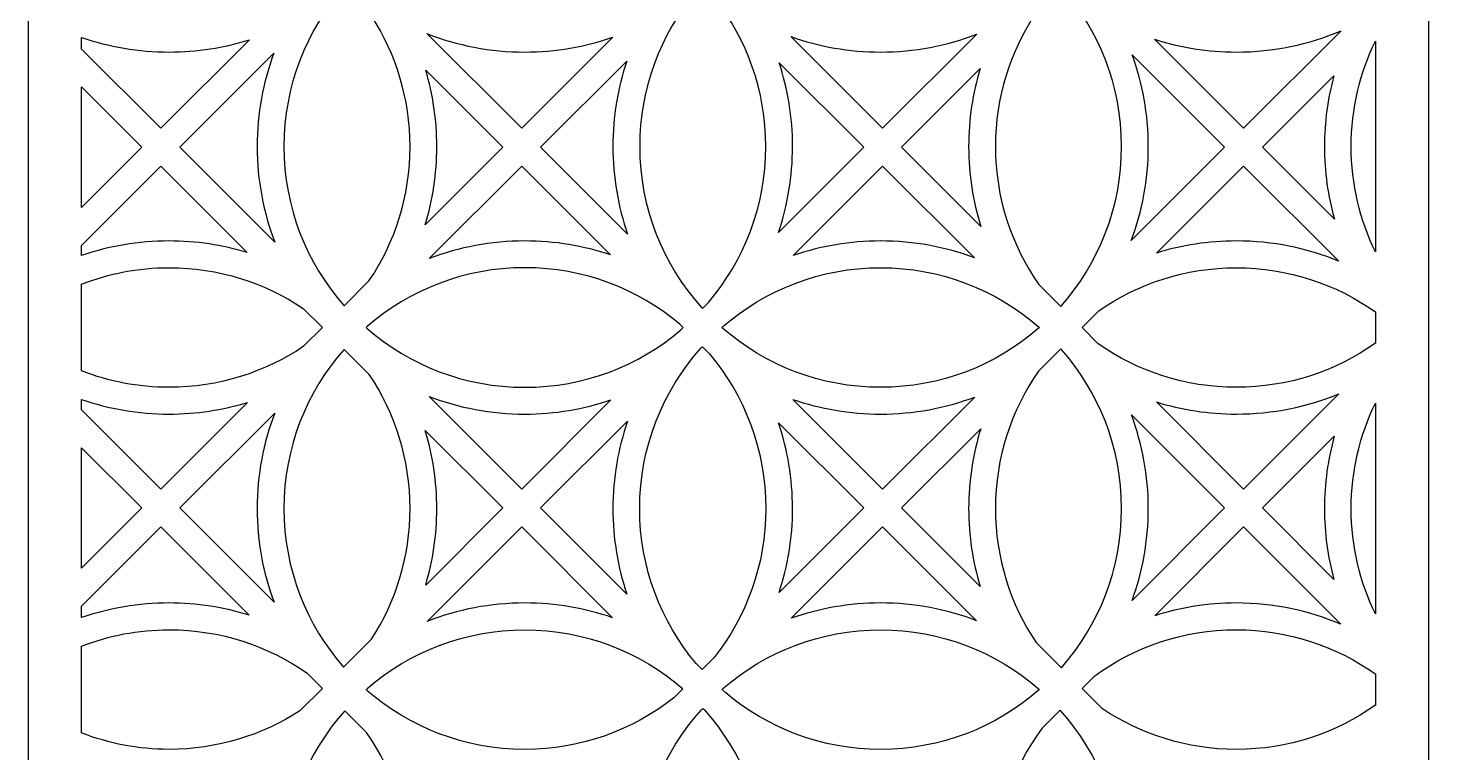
# Model space of a CAD drawing. Header units: centimetres. Extents: x -21.5 to -16.8, y -9 to 9.
# Drawn here: x -21.462 to -16.798, y -4.51 to -2.096 of the extents above; entities that cross this region are included whole.
import ezdxf

# ---------------------------------------------------------------- set-up
doc = ezdxf.new("R2010")
doc.units = ezdxf.units.CM
doc.header["$MEASUREMENT"] = 0
doc.layers.add('layer 1', color=7, linetype='Continuous')

msp = doc.modelspace()

# ---------------------------------------------------------------- linework, layer by layer
at = {"layer": 'layer 1', "color": 250}
for points, knots in [([(-21.46152, -9.00021), (-21.46152, -9.00021), (-21.46152, -8.8791), (-21.46152, -8.8791), (-21.46152, -8.8791), (-21.46152, -8.8791), (-21.46152, -8.15456), (-21.46152, -8.15456), (-21.46152, -8.15456), (-21.46152, -8.15456), (-21.46152, -7.9634), (-21.46152, -7.9634), (-21.46152, -7.9634), (-21.46152, -7.9634), (-21.46152, -7.86883), (-21.46152, -7.86883), (-21.46152, -7.86883), (-21.46152, -7.86883), (-21.46152, -7.67766), (-21.46152, -7.67766), (-21.46152, -7.67766), (-21.46152, -7.67766), (-21.46152, -6.94883), (-21.46152, -6.94883), (-21.46152, -6.94883), (-21.46152, -6.94883), (-21.46152, -6.7577), (-21.46152, -6.7577), (-21.46152, -6.7577), (-21.46152, -6.7577), (-21.46152, -6.66312), (-21.46152, -6.66312), (-21.46152, -6.66312), (-21.46152, -6.66312), (-21.46152, -6.47189), (-21.46152, -6.47189), (-21.46152, -6.47189), (-21.46152, -6.47189), (-21.46152, -5.7432), (-21.46152, -5.7432), (-21.46152, -5.7432), (-21.46152, -5.7432), (-21.46152, -5.55199), (-21.46152, -5.55199), (-21.46152, -5.55199), (-21.46152, -5.55199), (-21.46152, -5.45741), (-21.46152, -5.45741), (-21.46152, -5.45741), (-21.46152, -5.45741), (-21.46152, -5.26631), (-21.46152, -5.26631), (-21.46152, -5.26631), (-21.46152, -5.26631), (-21.46152, -4.53748), (-21.46152, -4.53748), (-21.46152, -4.53748), (-21.46152, -4.53748), (-21.46152, -4.34628), (-21.46152, -4.34628), (-21.46152, -4.34628), (-21.46152, -4.34628), (-21.46152, -4.2517), (-21.46152, -4.2517), (-21.46152, -4.2517), (-21.46152, -4.2517), (-21.46152, -4.06049), (-21.46152, -4.06049), (-21.46152, -4.06049), (-21.46152, -4.06049), (-21.46152, -3.33171), (-21.46152, -3.33171), (-21.46152, -3.33171), (-21.46152, -3.33171), (-21.46152, -3.14057), (-21.46152, -3.14057), (-21.46152, -3.14057), (-21.46152, -3.14057), (-21.46152, -3.04599), (-21.46152, -3.04599), (-21.46152, -3.04599), (-21.46152, -3.04599), (-21.46152, -2.85482), (-21.46152, -2.85482), (-21.46152, -2.85482), (-21.46152, -2.85482), (-21.46152, -2.12608), (-21.46152, -2.12608), (-21.46152, -2.12608), (-21.46152, -2.12608), (-21.46152, -1.93486), (-21.46152, -1.93486), (-21.46152, -1.93486), (-21.46152, -1.93486), (-21.46152, -1.84028), (-21.46152, -1.84028), (-21.46152, -1.84028), (-21.46152, -1.84028), (-21.46152, -1.6491), (-21.46152, -1.6491), (-21.46152, -1.6491), (-21.46152, -1.6491), (-21.46152, -0.92028), (-21.46152, -0.92028), (-21.46152, -0.92028), (-21.46152, -0.92028), (-21.46152, -0.72915), (-21.46152, -0.72915), (-21.46152, -0.72915), (-21.46152, -0.72915), (-21.46152, -0.63457), (-21.46152, -0.63457), (-21.46152, -0.63457), (-21.46152, -0.63457), (-21.46152, -0.44337), (-21.46152, -0.44337), (-21.46152, -0.44337), (-21.46152, -0.44337), (-21.46152, 0.28533), (-21.46152, 0.28533), (-21.46152, 0.28533), (-21.46152, 0.28533), (-21.46152, 0.47656), (-21.46152, 0.47656), (-21.46152, 0.47656), (-21.46152, 0.47656), (-21.46152, 0.57114), (-21.46152, 0.57114), (-21.46152, 0.57114), (-21.46152, 0.57114), (-21.46152, 0.76231), (-21.46152, 0.76231), (-21.46152, 0.76231), (-21.46152, 0.76231), (-21.46152, 1.49051), (-21.46152, 1.49051), (-21.46152, 1.49051), (-21.46152, 1.49051), (-21.46152, 1.68227), (-21.46152, 1.68227), (-21.46152, 1.68227), (-21.46152, 1.68227), (-21.46152, 1.77685), (-21.46152, 1.77685), (-21.46152, 1.77685), (-21.46152, 1.77685), (-21.46152, 1.96797), (-21.46152, 1.96797), (-21.46152, 1.96797), (-21.46152, 1.96797), (-21.46152, 2.69195), (-21.46152, 2.69195), (-21.46152, 2.69195), (-21.46152, 2.69195), (-21.46152, 2.88798), (-21.46152, 2.88798), (-21.46152, 2.88798), (-21.46152, 2.88798), (-21.46152, 2.98256), (-21.46152, 2.98256), (-21.46152, 2.98256), (-21.46152, 2.98256), (-21.46152, 3.17371), (-21.46152, 3.17371), (-21.46152, 3.17371), (-21.46152, 3.17371), (-21.46152, 3.89339), (-21.46152, 3.89339), (-21.46152, 3.89339), (-21.46152, 3.89339), (-21.46152, 4.09369), (-21.46152, 4.09369), (-21.46152, 4.09369), (-21.46152, 4.09369), (-21.46152, 4.18826), (-21.46152, 4.18826), (-21.46152, 4.18826), (-21.46152, 4.18826), (-21.46152, 4.37942), (-21.46152, 4.37942), (-21.46152, 4.37942), (-21.46152, 4.37942), (-21.46152, 5.09483), (-21.46152, 5.09483), (-21.46152, 5.09483), (-21.46152, 5.09483), (-21.46152, 5.2994), (-21.46152, 5.2994), (-21.46152, 5.2994), (-21.46152, 5.2994), (-21.46152, 5.39397), (-21.46152, 5.39397), (-21.46152, 5.39397), (-21.46152, 5.39397), (-21.46152, 5.58508), (-21.46152, 5.58508), (-21.46152, 5.58508), (-21.46152, 5.58508), (-21.46152, 6.29628), (-21.46152, 6.29628), (-21.46152, 6.29628), (-21.46152, 6.29628), (-21.46152, 6.50511), (-21.46152, 6.50511), (-21.46152, 6.50511), (-21.46152, 6.50511), (-21.46152, 6.59968), (-21.46152, 6.59968), (-21.46152, 6.59968), (-21.46152, 6.59968), (-21.46152, 6.79088), (-21.46152, 6.79088), (-21.46152, 6.79088), (-21.46152, 6.79088), (-21.46152, 7.49772), (-21.46152, 7.49772), (-21.46152, 7.49772), (-21.46152, 7.49772), (-21.46152, 7.71082), (-21.46152, 7.71082), (-21.46152, 7.71082), (-21.46152, 7.71082), (-21.46152, 7.80534), (-21.46152, 7.80534), (-21.46152, 7.80534), (-21.46152, 7.80534), (-21.46152, 7.99654), (-21.46152, 7.99654), (-21.46152, 7.99654), (-21.46152, 7.99654), (-21.46152, 8.69916), (-21.46152, 8.69916), (-21.46152, 8.69916), (-21.46152, 8.69916), (-21.46152, 8.91653), (-21.46152, 8.91653), (-21.46152, 8.91653), (-21.46152, 8.91653), (-21.46152, 9.00077), (-21.46152, 9.00077), (-21.46152, 9.00077), (-21.46152, 9.00077), (-20.56169, 9.00077), (-20.56169, 9.00077), (-20.56169, 9.00077), (-20.56169, 9.00077), (-20.27582, 9.00077), (-20.27582, 9.00077), (-20.27582, 9.00077), (-20.27582, 9.00077), (-19.36025, 9.00077), (-19.36025, 9.00077), (-19.36025, 9.00077), (-19.36025, 9.00077), (-19.07437, 9.00077), (-19.07437, 9.00077), (-19.07437, 9.00077), (-19.07437, 9.00077), (-18.15881, 9.00077), (-18.15881, 9.00077), (-18.15881, 9.00077), (-18.15881, 9.00077), (-17.87293, 9.00077), (-17.87293, 9.00077), (-17.87293, 9.00077), (-17.87293, 9.00077), (-16.95736, 9.00077), (-16.95736, 9.00077), (-16.95736, 9.00077), (-16.95736, 9.00077), (-16.7979, 9.00077), (-16.7979, 9.00077), (-16.7979, 9.00077), (-16.7979, 9.00077), (-16.7979, 8.84131), (-16.7979, 8.84131), (-16.7979, 8.84131), (-16.7979, 8.84131), (-16.7979, 7.87926), (-16.7979, 7.87926), (-16.7979, 7.87926), (-16.7979, 7.87926), (-16.7979, 7.63699), (-16.7979, 7.63699), (-16.7979, 7.63699), (-16.7979, 7.63699), (-16.7979, 6.67355), (-16.7979, 6.67355), (-16.7979, 6.67355), (-16.7979, 6.67355), (-16.7979, 6.43121), (-16.7979, 6.43121), (-16.7979, 6.43121), (-16.7979, 6.43121), (-16.7979, 5.46784), (-16.7979, 5.46784), (-16.7979, 5.46784), (-16.7979, 5.46784), (-16.7979, 5.22553), (-16.7979, 5.22553), (-16.7979, 5.22553), (-16.7979, 5.22553), (-16.7979, 4.26213), (-16.7979, 4.26213), (-16.7979, 4.26213), (-16.7979, 4.26213), (-16.7979, 4.01986), (-16.7979, 4.01986), (-16.7979, 4.01986), (-16.7979, 4.01986), (-16.7979, 3.05645), (-16.7979, 3.05645), (-16.7979, 3.05645), (-16.7979, 3.05645), (-16.7979, 2.81414), (-16.7979, 2.81414), (-16.7979, 2.81414), (-16.7979, 2.81414), (-16.7979, 1.85075), (-16.7979, 1.85075), (-16.7979, 1.85075), (-16.7979, 1.85075), (-16.7979, 1.60839), (-16.7979, 1.60839), (-16.7979, 1.60839), (-16.7979, 1.60839), (-16.7979, 0.64502), (-16.7979, 0.64502), (-16.7979, 0.64502), (-16.7979, 0.64502), (-16.7979, 0.40266), (-16.7979, 0.40266), (-16.7979, 0.40266), (-16.7979, 0.40266), (-16.7979, -0.5607), (-16.7979, -0.5607), (-16.7979, -0.5607), (-16.7979, -0.5607), (-16.7979, -0.80306), (-16.7979, -0.80306), (-16.7979, -0.80306), (-16.7979, -0.80306), (-16.7979, -1.76645), (-16.7979, -1.76645), (-16.7979, -1.76645), (-16.7979, -1.76645), (-16.7979, -2.00875), (-16.7979, -2.00875), (-16.7979, -2.00875), (-16.7979, -2.00875), (-16.7979, -2.97215), (-16.7979, -2.97215), (-16.7979, -2.97215), (-16.7979, -2.97215), (-16.7979, -3.21441), (-16.7979, -3.21441), (-16.7979, -3.21441), (-16.7979, -3.21441), (-16.7979, -4.17782), (-16.7979, -4.17782), (-16.7979, -4.17782), (-16.7979, -4.17782), (-16.7979, -4.4201), (-16.7979, -4.4201), (-16.7979, -4.4201), (-16.7979, -4.4201), (-16.7979, -5.38351), (-16.7979, -5.38351), (-16.7979, -5.38351), (-16.7979, -5.38351), (-16.7979, -5.62586), (-16.7979, -5.62586), (-16.7979, -5.62586), (-16.7979, -5.62586), (-16.7979, -6.58922), (-16.7979, -6.58922), (-16.7979, -6.58922), (-16.7979, -6.58922), (-16.7979, -6.83158), (-16.7979, -6.83158), (-16.7979, -6.83158), (-16.7979, -6.83158), (-16.7979, -7.79495), (-16.7979, -7.79495), (-16.7979, -7.79495), (-16.7979, -7.79495), (-16.7979, -8.03731), (-16.7979, -8.03731), (-16.7979, -8.03731), (-16.7979, -8.03731), (-16.7979, -9.00021), (-16.7979, -9.00021), (-16.7979, -9.00021), (-16.7979, -9.00021), (-16.85199, -9.00021), (-16.85199, -9.00021), (-16.85199, -9.00021), (-16.85199, -9.00021), (-17.09476, -9.00021), (-17.09476, -9.00021), (-17.09476, -9.00021), (-17.09476, -9.00021), (-17.78354, -9.00021), (-17.78354, -9.00021), (-17.78354, -9.00021), (-17.78354, -9.00021), (-17.98178, -9.00021), (-17.98178, -9.00021), (-17.98178, -9.00021), (-17.98178, -9.00021), (-18.05343, -9.00021), (-18.05343, -9.00021), (-18.05343, -9.00021), (-18.05343, -9.00021), (-18.27897, -9.00021), (-18.27897, -9.00021), (-18.27897, -9.00021), (-18.27897, -9.00021), (-18.96772, -9.00021), (-18.96772, -9.00021), (-18.96772, -9.00021), (-18.96772, -9.00021), (-19.17975, -9.00021), (-19.17975, -9.00021), (-19.17975, -9.00021), (-19.17975, -9.00021), (-19.25487, -9.00021), (-19.25487, -9.00021), (-19.25487, -9.00021), (-19.25487, -9.00021), (-19.46325, -9.00021), (-19.46325, -9.00021), (-19.46325, -9.00021), (-19.46325, -9.00021), (-20.15197, -9.00021), (-20.15197, -9.00021), (-20.15197, -9.00021), (-20.15197, -9.00021), (-20.38119, -9.00021), (-20.38119, -9.00021), (-20.38119, -9.00021), (-20.38119, -9.00021), (-20.44915, -9.00021), (-20.44915, -9.00021), (-20.44915, -9.00021), (-20.44915, -9.00021), (-20.64745, -9.00021), (-20.64745, -9.00021), (-20.64745, -9.00021), (-20.64745, -9.00021), (-21.33629, -9.00021), (-21.33629, -9.00021), (-21.33629, -9.00021), (-21.33629, -9.00021), (-21.46152, -9.00021), (-21.46152, -9.00021)], [0, 0, 0, 0, 0.0086957, 0.0086957, 0.0086957, 0.0086957, 0.0173913, 0.0173913, 0.0173913, 0.0173913, 0.026087, 0.026087, 0.026087, 0.026087, 0.0347826, 0.0347826, 0.0347826, 0.0347826, 0.0434783, 0.0434783, 0.0434783, 0.0434783, 0.0521739, 0.0521739, 0.0521739, 0.0521739, 0.0608696, 0.0608696, 0.0608696, 0.0608696, 0.0695652, 0.0695652, 0.0695652, 0.0695652, 0.0782609, 0.0782609, 0.0782609, 0.0782609, 0.0869565, 0.0869565, 0.0869565, 0.0869565, 0.0956522, 0.0956522, 0.0956522, 0.0956522, 0.1043478, 0.1043478, 0.1043478, 0.1043478, 0.1130435, 0.1130435, 0.1130435, 0.1130435, 0.1217391, 0.1217391, 0.1217391, 0.1217391, 0.1304348, 0.1304348, 0.1304348, 0.1304348, 0.1391304, 0.1391304, 0.1391304, 0.1391304, 0.1478261, 0.1478261, 0.1478261, 0.1478261, 0.1565217, 0.1565217, 0.1565217, 0.1565217, 0.1652174, 0.1652174, 0.1652174, 0.1652174, 0.173913, 0.173913, 0.173913, 0.173913, 0.1826087, 0.1826087, 0.1826087, 0.1826087, 0.1913043, 0.1913043, 0.1913043, 0.1913043, 0.2, 0.2, 0.2, 0.2, 0.2086957, 0.2086957, 0.2086957, 0.2086957, 0.2173913, 0.2173913, 0.2173913, 0.2173913, 0.226087, 0.226087, 0.226087, 0.226087, 0.2347826, 0.2347826, 0.2347826, 0.2347826, 0.2434783, 0.2434783, 0.2434783, 0.2434783, 0.2521739, 0.2521739, 0.2521739, 0.2521739, 0.2608696, 0.2608696, 0.2608696, 0.2608696, 0.2695652, 0.2695652, 0.2695652, 0.2695652, 0.2782609, 0.2782609, 0.2782609, 0.2782609, 0.2869565, 0.2869565, 0.2869565, 0.2869565, 0.2956522, 0.2956522, 0.2956522, 0.2956522, 0.3043478, 0.3043478, 0.3043478, 0.3043478, 0.3130435, 0.3130435, 0.3130435, 0.3130435, 0.3217391, 0.3217391, 0.3217391, 0.3217391, 0.3304348, 0.3304348, 0.3304348, 0.3304348, 0.3391304, 0.3391304, 0.3391304, 0.3391304, 0.3478261, 0.3478261, 0.3478261, 0.3478261, 0.3565217, 0.3565217, 0.3565217, 0.3565217, 0.3652174, 0.3652174, 0.3652174, 0.3652174, 0.373913, 0.373913, 0.373913, 0.373913, 0.3826087, 0.3826087, 0.3826087, 0.3826087, 0.3913043, 0.3913043, 0.3913043, 0.3913043, 0.4, 0.4, 0.4, 0.4, 0.4086957, 0.4086957, 0.4086957, 0.4086957, 0.4173913, 0.4173913, 0.4173913, 0.4173913, 0.426087, 0.426087, 0.426087, 0.426087, 0.4347826, 0.4347826, 0.4347826, 0.4347826, 0.4434783, 0.4434783, 0.4434783, 0.4434783, 0.4521739, 0.4521739, 0.4521739, 0.4521739, 0.4608696, 0.4608696, 0.4608696, 0.4608696, 0.4695652, 0.4695652, 0.4695652, 0.4695652, 0.4782609, 0.4782609, 0.4782609, 0.4782609, 0.4869565, 0.4869565, 0.4869565, 0.4869565, 0.4956522, 0.4956522, 0.4956522, 0.4956522, 0.5043478, 0.5043478, 0.5043478, 0.5043478, 0.5130435, 0.5130435, 0.5130435, 0.5130435, 0.5217391, 0.5217391, 0.5217391, 0.5217391, 0.5304348, 0.5304348, 0.5304348, 0.5304348, 0.5391304, 0.5391304, 0.5391304, 0.5391304, 0.5478261, 0.5478261, 0.5478261, 0.5478261, 0.5565217, 0.5565217, 0.5565217, 0.5565217, 0.5652174, 0.5652174, 0.5652174, 0.5652174, 0.573913, 0.573913, 0.573913, 0.573913, 0.5826087, 0.5826087, 0.5826087, 0.5826087, 0.5913043, 0.5913043, 0.5913043, 0.5913043, 0.6, 0.6, 0.6, 0.6, 0.6086957, 0.6086957, 0.6086957, 0.6086957, 0.6173913, 0.6173913, 0.6173913, 0.6173913, 0.626087, 0.626087, 0.626087, 0.626087, 0.6347826, 0.6347826, 0.6347826, 0.6347826, 0.6434783, 0.6434783, 0.6434783, 0.6434783, 0.6521739, 0.6521739, 0.6521739, 0.6521739, 0.6608696, 0.6608696, 0.6608696, 0.6608696, 0.6695652, 0.6695652, 0.6695652, 0.6695652, 0.6782609, 0.6782609, 0.6782609, 0.6782609, 0.6869565, 0.6869565, 0.6869565, 0.6869565, 0.6956522, 0.6956522, 0.6956522, 0.6956522, 0.7043478, 0.7043478, 0.7043478, 0.7043478, 0.7130435, 0.7130435, 0.7130435, 0.7130435, 0.7217391, 0.7217391, 0.7217391, 0.7217391, 0.7304348, 0.7304348, 0.7304348, 0.7304348, 0.7391304, 0.7391304, 0.7391304, 0.7391304, 0.7478261, 0.7478261, 0.7478261, 0.7478261, 0.7565217, 0.7565217, 0.7565217, 0.7565217, 0.7652174, 0.7652174, 0.7652174, 0.7652174, 0.773913, 0.773913, 0.773913, 0.773913, 0.7826087, 0.7826087, 0.7826087, 0.7826087, 0.7913043, 0.7913043, 0.7913043, 0.7913043, 0.8, 0.8, 0.8, 0.8, 0.8086957, 0.8086957, 0.8086957, 0.8086957, 0.8173913, 0.8173913, 0.8173913, 0.8173913, 0.826087, 0.826087, 0.826087, 0.826087, 0.8347826, 0.8347826, 0.8347826, 0.8347826, 0.8434783, 0.8434783, 0.8434783, 0.8434783, 0.8521739, 0.8521739, 0.8521739, 0.8521739, 0.8608696, 0.8608696, 0.8608696, 0.8608696, 0.8695652, 0.8695652, 0.8695652, 0.8695652, 0.8782609, 0.8782609, 0.8782609, 0.8782609, 0.8869565, 0.8869565, 0.8869565, 0.8869565, 0.8956522, 0.8956522, 0.8956522, 0.8956522, 0.9043478, 0.9043478, 0.9043478, 0.9043478, 0.9130435, 0.9130435, 0.9130435, 0.9130435, 0.9217391, 0.9217391, 0.9217391, 0.9217391, 0.9304348, 0.9304348, 0.9304348, 0.9304348, 0.9391304, 0.9391304, 0.9391304, 0.9391304, 0.9478261, 0.9478261, 0.9478261, 0.9478261, 0.9565217, 0.9565217, 0.9565217, 0.9565217, 0.9652174, 0.9652174, 0.9652174, 0.9652174, 0.973913, 0.973913, 0.973913, 0.973913, 0.9826087, 0.9826087, 0.9826087, 0.9826087, 1, 1, 1, 1]), ([(-19.42538, -2.49043), (-19.42538, -2.29594), (-19.35611, -2.11761), (-19.2409, -1.97874), (-19.2409, -1.97874), (-19.2409, -1.97874), (-19.21731, -1.95515), (-19.21731, -1.95515), (-19.21731, -1.95515), (-19.21731, -1.95515), (-19.17506, -1.9974), (-19.17506, -1.9974), (-19.17506, -1.9974), (-19.06887, -2.13342), (-19.00558, -2.30454), (-19.00558, -2.49043), (-19.00558, -2.49043), (-19.00558, -2.68861), (-19.07753, -2.86999), (-19.1967, -3.00995), (-19.1967, -3.00995), (-19.1967, -3.00995), (-19.21631, -3.02956), (-19.21631, -3.02956), (-19.21631, -3.02956), (-19.21751, -3.0285), (-19.21871, -3.02744), (-19.21992, -3.02638), (-19.21992, -3.02638), (-19.34763, -2.88432), (-19.42538, -2.69644), (-19.42538, -2.49043)], [0, 0, 0, 0, 0.1111111, 0.1111111, 0.1111111, 0.1111111, 0.2222222, 0.2222222, 0.2222222, 0.2222222, 0.3333333, 0.3333333, 0.3333333, 0.3333333, 0.4444444, 0.4444444, 0.4444444, 0.4444444, 0.5555556, 0.5555556, 0.5555556, 0.5555556, 0.6666667, 0.6666667, 0.6666667, 0.6666667, 0.7777778, 0.7777778, 0.7777778, 0.7777778, 1, 1, 1, 1]), ([(-20.60963, -2.49043), (-20.60963, -2.28829), (-20.53479, -2.10362), (-20.41134, -1.96256), (-20.41134, -1.96256), (-20.41134, -1.96256), (-20.31713, -2.05677), (-20.31713, -2.05677), (-20.31713, -2.05677), (-20.23658, -2.18181), (-20.18983, -2.33067), (-20.18983, -2.49043), (-20.18983, -2.49043), (-20.18983, -2.65629), (-20.24021, -2.8104), (-20.32649, -2.9383), (-20.32649, -2.9383), (-20.32649, -2.9383), (-20.40906, -3.02087), (-20.40906, -3.02087), (-20.40906, -3.02087), (-20.53386, -2.87948), (-20.60963, -2.6938), (-20.60963, -2.49043)], [0, 0, 0, 0, 0.1428571, 0.1428571, 0.1428571, 0.1428571, 0.2857143, 0.2857143, 0.2857143, 0.2857143, 0.4285714, 0.4285714, 0.4285714, 0.4285714, 0.5714286, 0.5714286, 0.5714286, 0.5714286, 0.7142857, 0.7142857, 0.7142857, 0.7142857, 1, 1, 1, 1]), ([(-18.24114, -2.49043), (-18.24114, -2.32609), (-18.19165, -2.1733), (-18.10681, -2.04609), (-18.10681, -2.04609), (-18.10681, -2.04609), (-18.02135, -1.96062), (-18.02135, -1.96062), (-18.02135, -1.96062), (-17.89688, -2.10194), (-17.82134, -2.28736), (-17.82134, -2.49043), (-17.82134, -2.49043), (-17.82134, -2.69473), (-17.89781, -2.88117), (-18.02363, -3.0228), (-18.02363, -3.0228), (-18.02363, -3.0228), (-18.09629, -2.95015), (-18.09629, -2.95015), (-18.09629, -2.95015), (-18.18754, -2.81996), (-18.24114, -2.66145), (-18.24114, -2.49043)], [0, 0, 0, 0, 0.1428571, 0.1428571, 0.1428571, 0.1428571, 0.2857143, 0.2857143, 0.2857143, 0.2857143, 0.4285714, 0.4285714, 0.4285714, 0.4285714, 0.5714286, 0.5714286, 0.5714286, 0.5714286, 0.7142857, 0.7142857, 0.7142857, 0.7142857, 1, 1, 1, 1]), ([(-20.72471, -2.13507), (-20.80904, -2.16156), (-20.89878, -2.17586), (-20.99186, -2.17586), (-20.99186, -2.17586), (-21.09392, -2.17586), (-21.19197, -2.15865), (-21.2833, -2.12703), (-21.2833, -2.12703), (-21.2833, -2.12703), (-21.2833, -2.16602), (-21.2833, -2.16602), (-21.2833, -2.16602), (-21.2833, -2.16602), (-21.01947, -2.42984), (-21.01947, -2.42984), (-21.01947, -2.42984), (-21.01947, -2.42984), (-20.72471, -2.13507), (-20.72471, -2.13507)], [0, 0, 0, 0, 0.1666667, 0.1666667, 0.1666667, 0.1666667, 0.3333333, 0.3333333, 0.3333333, 0.3333333, 0.5, 0.5, 0.5, 0.5, 0.6666667, 0.6666667, 0.6666667, 0.6666667, 1, 1, 1, 1]), ([(-19.5147, -2.12651), (-19.60645, -2.15845), (-19.70499, -2.17586), (-19.80761, -2.17586), (-19.80761, -2.17586), (-19.92264, -2.17586), (-20.03259, -2.15404), (-20.13354, -2.11433), (-20.13354, -2.11433), (-20.13354, -2.11433), (-19.81803, -2.42984), (-19.81803, -2.42984), (-19.81803, -2.42984), (-19.81803, -2.42984), (-19.5147, -2.12651), (-19.5147, -2.12651)], [0, 0, 0, 0, 0.2, 0.2, 0.2, 0.2, 0.4, 0.4, 0.4, 0.4, 0.6, 0.6, 0.6, 0.6, 1, 1, 1, 1]), ([(-18.30332, -2.11657), (-18.40266, -2.15483), (-18.51055, -2.17586), (-18.62336, -2.17586), (-18.62336, -2.17586), (-18.72808, -2.17586), (-18.82857, -2.15773), (-18.9219, -2.12453), (-18.9219, -2.12453), (-18.9219, -2.12453), (-18.61659, -2.42984), (-18.61659, -2.42984), (-18.61659, -2.42984), (-18.61659, -2.42984), (-18.30332, -2.11657), (-18.30332, -2.11657)], [0, 0, 0, 0, 0.2, 0.2, 0.2, 0.2, 0.4, 0.4, 0.4, 0.4, 0.6, 0.6, 0.6, 0.6, 1, 1, 1, 1]), ([(-17.09022, -2.10491), (-17.19738, -2.15057), (-17.3153, -2.17586), (-17.43911, -2.17586), (-17.43911, -2.17586), (-17.53418, -2.17586), (-17.62576, -2.16091), (-17.71167, -2.13332), (-17.71167, -2.13332), (-17.71167, -2.13332), (-17.41515, -2.42984), (-17.41515, -2.42984), (-17.41515, -2.42984), (-17.41515, -2.42984), (-17.09022, -2.10491), (-17.09022, -2.10491)], [0, 0, 0, 0, 0.2, 0.2, 0.2, 0.2, 0.4, 0.4, 0.4, 0.4, 0.6, 0.6, 0.6, 0.6, 1, 1, 1, 1]), ([(-16.97613, -2.13935), (-17.02786, -2.24539), (-17.05689, -2.36452), (-17.05689, -2.49043), (-17.05689, -2.49043), (-17.05689, -2.6163), (-17.02784, -2.73539), (-16.97613, -2.84141), (-16.97613, -2.84141), (-16.97613, -2.84141), (-16.97613, -2.13935), (-16.97613, -2.13935)], [0, 0, 0, 0, 0.25, 0.25, 0.25, 0.25, 0.5, 0.5, 0.5, 0.5, 1, 1, 1, 1]), ([(-20.69874, -2.49043), (-20.69874, -2.38096), (-20.67895, -2.27611), (-20.64282, -2.17922), (-20.64282, -2.17922), (-20.64282, -2.17922), (-20.95646, -2.49286), (-20.95646, -2.49286), (-20.95646, -2.49286), (-20.95646, -2.49286), (-20.63984, -2.80948), (-20.63984, -2.80948), (-20.63984, -2.80948), (-20.67786, -2.71041), (-20.69874, -2.60286), (-20.69874, -2.49043)], [0, 0, 0, 0, 0.2, 0.2, 0.2, 0.2, 0.4, 0.4, 0.4, 0.4, 0.6, 0.6, 0.6, 0.6, 1, 1, 1, 1]), ([(-17.78595, -2.18507), (-17.75119, -2.28032), (-17.73222, -2.38316), (-17.73222, -2.49043), (-17.73222, -2.49043), (-17.73222, -2.60063), (-17.75229, -2.70615), (-17.78889, -2.80358), (-17.78889, -2.80358), (-17.78889, -2.80358), (-17.47816, -2.49286), (-17.47816, -2.49286), (-17.47816, -2.49286), (-17.47816, -2.49286), (-17.78595, -2.18507), (-17.78595, -2.18507)], [0, 0, 0, 0, 0.2, 0.2, 0.2, 0.2, 0.4, 0.4, 0.4, 0.4, 0.6, 0.6, 0.6, 0.6, 1, 1, 1, 1]), ([(-20.13755, -2.23635), (-20.11363, -2.31688), (-20.10072, -2.40214), (-20.10072, -2.49043), (-20.10072, -2.49043), (-20.10072, -2.58124), (-20.11435, -2.66887), (-20.13961, -2.75142), (-20.13961, -2.75142), (-20.13961, -2.75142), (-19.88104, -2.49286), (-19.88104, -2.49286), (-19.88104, -2.49286), (-19.88104, -2.49286), (-20.13755, -2.23635), (-20.13755, -2.23635)], [0, 0, 0, 0, 0.2, 0.2, 0.2, 0.2, 0.4, 0.4, 0.4, 0.4, 0.6, 0.6, 0.6, 0.6, 1, 1, 1, 1]), ([(-19.5145, -2.49043), (-19.5145, -2.39095), (-19.49818, -2.29526), (-19.46808, -2.20592), (-19.46808, -2.20592), (-19.46808, -2.20592), (-19.75502, -2.49286), (-19.75502, -2.49286), (-19.75502, -2.49286), (-19.75502, -2.49286), (-19.46549, -2.78238), (-19.46549, -2.78238), (-19.46549, -2.78238), (-19.49722, -2.69091), (-19.5145, -2.59269), (-19.5145, -2.49043)], [0, 0, 0, 0, 0.2, 0.2, 0.2, 0.2, 0.4, 0.4, 0.4, 0.4, 0.6, 0.6, 0.6, 0.6, 1, 1, 1, 1]), ([(-18.96113, -2.21133), (-18.93218, -2.29913), (-18.91647, -2.39294), (-18.91647, -2.49043), (-18.91647, -2.49043), (-18.91647, -2.59058), (-18.93301, -2.68688), (-18.96349, -2.77674), (-18.96349, -2.77674), (-18.96349, -2.77674), (-18.6796, -2.49286), (-18.6796, -2.49286), (-18.6796, -2.49286), (-18.6796, -2.49286), (-18.96113, -2.21133), (-18.96113, -2.21133)], [0, 0, 0, 0, 0.2, 0.2, 0.2, 0.2, 0.4, 0.4, 0.4, 0.4, 0.6, 0.6, 0.6, 0.6, 1, 1, 1, 1]), ([(-18.33025, -2.49043), (-18.33025, -2.40024), (-18.3168, -2.3132), (-18.29187, -2.23115), (-18.29187, -2.23115), (-18.29187, -2.23115), (-18.55358, -2.49286), (-18.55358, -2.49286), (-18.55358, -2.49286), (-18.55358, -2.49286), (-18.28976, -2.75667), (-18.28976, -2.75667), (-18.28976, -2.75667), (-18.31606, -2.67259), (-18.33025, -2.58316), (-18.33025, -2.49043)], [0, 0, 0, 0, 0.2, 0.2, 0.2, 0.2, 0.4, 0.4, 0.4, 0.4, 0.6, 0.6, 0.6, 0.6, 1, 1, 1, 1]), ([(-17.146, -2.49043), (-17.146, -2.40903), (-17.13503, -2.3302), (-17.11457, -2.25529), (-17.11457, -2.25529), (-17.11457, -2.25529), (-17.35213, -2.49286), (-17.35213, -2.49286), (-17.35213, -2.49286), (-17.35213, -2.49286), (-17.11277, -2.73222), (-17.11277, -2.73222), (-17.11277, -2.73222), (-17.1344, -2.65533), (-17.146, -2.57423), (-17.146, -2.49043)], [0, 0, 0, 0, 0.2, 0.2, 0.2, 0.2, 0.4, 0.4, 0.4, 0.4, 0.6, 0.6, 0.6, 0.6, 1, 1, 1, 1]), ([(-21.2833, -2.69366), (-21.2833, -2.69366), (-21.08249, -2.49286), (-21.08249, -2.49286), (-21.08249, -2.49286), (-21.08249, -2.49286), (-21.2833, -2.29205), (-21.2833, -2.29205), (-21.2833, -2.29205), (-21.2833, -2.29205), (-21.2833, -2.69366), (-21.2833, -2.69366)], [0, 0, 0, 0, 0.25, 0.25, 0.25, 0.25, 0.5, 0.5, 0.5, 0.5, 1, 1, 1, 1]), ([(-21.2833, -2.85377), (-21.19197, -2.82217), (-21.09391, -2.805), (-20.99186, -2.805), (-20.99186, -2.805), (-20.90135, -2.805), (-20.81401, -2.81854), (-20.73171, -2.84364), (-20.73171, -2.84364), (-20.73171, -2.84364), (-21.01947, -2.55587), (-21.01947, -2.55587), (-21.01947, -2.55587), (-21.01947, -2.55587), (-21.2833, -2.81969), (-21.2833, -2.81969), (-21.2833, -2.81969), (-21.2833, -2.81969), (-21.2833, -2.85377), (-21.2833, -2.85377)], [0, 0, 0, 0, 0.1666667, 0.1666667, 0.1666667, 0.1666667, 0.3333333, 0.3333333, 0.3333333, 0.3333333, 0.5, 0.5, 0.5, 0.5, 0.6666667, 0.6666667, 0.6666667, 0.6666667, 1, 1, 1, 1]), ([(-20.1257, -2.86354), (-20.0269, -2.82576), (-19.91968, -2.805), (-19.80761, -2.805), (-19.80761, -2.805), (-19.70779, -2.805), (-19.6118, -2.82142), (-19.52219, -2.85171), (-19.52219, -2.85171), (-19.52219, -2.85171), (-19.81803, -2.55587), (-19.81803, -2.55587), (-19.81803, -2.55587), (-19.81803, -2.55587), (-20.1257, -2.86354), (-20.1257, -2.86354)], [0, 0, 0, 0, 0.2, 0.2, 0.2, 0.2, 0.4, 0.4, 0.4, 0.4, 0.6, 0.6, 0.6, 0.6, 1, 1, 1, 1]), ([(-18.9144, -2.85368), (-18.82318, -2.82216), (-18.72528, -2.805), (-18.62336, -2.805), (-18.62336, -2.805), (-18.51351, -2.805), (-18.40833, -2.82493), (-18.31116, -2.8613), (-18.31116, -2.8613), (-18.31116, -2.8613), (-18.61659, -2.55587), (-18.61659, -2.55587), (-18.61659, -2.55587), (-18.61659, -2.55587), (-18.9144, -2.85368), (-18.9144, -2.85368)], [0, 0, 0, 0, 0.2, 0.2, 0.2, 0.2, 0.4, 0.4, 0.4, 0.4, 0.6, 0.6, 0.6, 0.6, 1, 1, 1, 1]), ([(-17.70448, -2.8452), (-17.62065, -2.81908), (-17.53152, -2.805), (-17.43911, -2.805), (-17.43911, -2.805), (-17.31848, -2.805), (-17.20346, -2.82903), (-17.09853, -2.87248), (-17.09853, -2.87248), (-17.09853, -2.87248), (-17.41515, -2.55587), (-17.41515, -2.55587), (-17.41515, -2.55587), (-17.41515, -2.55587), (-17.70448, -2.8452), (-17.70448, -2.8452)], [0, 0, 0, 0, 0.2, 0.2, 0.2, 0.2, 0.4, 0.4, 0.4, 0.4, 0.6, 0.6, 0.6, 0.6, 1, 1, 1, 1]), ([(-21.2833, -3.23782), (-21.19296, -3.27309), (-21.09466, -3.29245), (-20.99186, -3.29245), (-20.99186, -3.29245), (-20.826, -3.29245), (-20.67188, -3.24207), (-20.54398, -3.15579), (-20.54398, -3.15579), (-20.54398, -3.15579), (-20.48177, -3.09358), (-20.48177, -3.09358), (-20.48177, -3.09358), (-20.48177, -3.09358), (-20.54572, -3.02962), (-20.54572, -3.02962), (-20.54572, -3.02962), (-20.67328, -2.94405), (-20.82674, -2.89411), (-20.99186, -2.89411), (-20.99186, -2.89411), (-21.09466, -2.89411), (-21.19296, -2.91348), (-21.2833, -2.94874), (-21.2833, -2.94874), (-21.2833, -2.94874), (-21.2833, -3.23782), (-21.2833, -3.23782)], [0, 0, 0, 0, 0.125, 0.125, 0.125, 0.125, 0.25, 0.25, 0.25, 0.25, 0.375, 0.375, 0.375, 0.375, 0.5, 0.5, 0.5, 0.5, 0.625, 0.625, 0.625, 0.625, 0.75, 0.75, 0.75, 0.75, 1, 1, 1, 1]), ([(-19.28808, -3.10133), (-19.42805, -3.22049), (-19.60943, -3.29245), (-19.80761, -3.29245), (-19.80761, -3.29245), (-20.00822, -3.29245), (-20.19166, -3.21875), (-20.33232, -3.09695), (-20.33232, -3.09695), (-20.33344, -3.09572), (-20.33456, -3.09449), (-20.33569, -3.09327), (-20.33569, -3.09327), (-20.33461, -3.0921), (-20.33351, -3.09096), (-20.33244, -3.08978), (-20.33244, -3.08978), (-20.19176, -2.9679), (-20.0083, -2.89411), (-19.80761, -2.89411), (-19.80761, -2.89411), (-19.61124, -2.89411), (-19.43137, -2.96476), (-19.29193, -3.08197), (-19.29193, -3.08197), (-19.29193, -3.08197), (-19.28032, -3.09358), (-19.28032, -3.09358), (-19.28032, -3.09358), (-19.28032, -3.09358), (-19.28808, -3.10133), (-19.28808, -3.10133)], [0, 0, 0, 0, 0.1111111, 0.1111111, 0.1111111, 0.1111111, 0.2222222, 0.2222222, 0.2222222, 0.2222222, 0.3333333, 0.3333333, 0.3333333, 0.3333333, 0.4444444, 0.4444444, 0.4444444, 0.4444444, 0.5555556, 0.5555556, 0.5555556, 0.5555556, 0.6666667, 0.6666667, 0.6666667, 0.6666667, 0.7777778, 0.7777778, 0.7777778, 0.7777778, 1, 1, 1, 1]), ([(-18.09527, -3.09328), (-18.09635, -3.0921), (-18.09747, -3.09095), (-18.09855, -3.08976), (-18.09855, -3.08976), (-18.23922, -2.96789), (-18.42268, -2.89411), (-18.62336, -2.89411), (-18.62336, -2.89411), (-18.82405, -2.89411), (-19.00752, -2.9679), (-19.14819, -3.08978), (-19.14819, -3.08978), (-19.14927, -3.09096), (-19.15038, -3.09211), (-19.15146, -3.09329), (-19.15146, -3.09329), (-19.15038, -3.09446), (-19.14931, -3.09563), (-19.14824, -3.09681), (-19.14824, -3.09681), (-19.00756, -3.21869), (-18.82406, -3.29245), (-18.62336, -3.29245), (-18.62336, -3.29245), (-18.42269, -3.29245), (-18.2392, -3.21871), (-18.09853, -3.09685), (-18.09853, -3.09685), (-18.09745, -3.09566), (-18.09636, -3.09447), (-18.09527, -3.09328)], [0, 0, 0, 0, 0.1111111, 0.1111111, 0.1111111, 0.1111111, 0.2222222, 0.2222222, 0.2222222, 0.2222222, 0.3333333, 0.3333333, 0.3333333, 0.3333333, 0.4444444, 0.4444444, 0.4444444, 0.4444444, 0.5555556, 0.5555556, 0.5555556, 0.5555556, 0.6666667, 0.6666667, 0.6666667, 0.6666667, 0.7777778, 0.7777778, 0.7777778, 0.7777778, 1, 1, 1, 1]), ([(-16.97613, -3.0413), (-17.10692, -2.94862), (-17.26665, -2.89411), (-17.43911, -2.89411), (-17.43911, -2.89411), (-17.60929, -2.89411), (-17.76708, -2.94718), (-17.8969, -3.03762), (-17.8969, -3.03762), (-17.8969, -3.03762), (-17.95286, -3.09358), (-17.95286, -3.09358), (-17.95286, -3.09358), (-17.95286, -3.09358), (-17.89884, -3.1476), (-17.89884, -3.1476), (-17.89884, -3.1476), (-17.76865, -3.23886), (-17.61013, -3.29245), (-17.43911, -3.29245), (-17.43911, -3.29245), (-17.26667, -3.29245), (-17.10693, -3.238), (-16.97613, -3.14536), (-16.97613, -3.14536), (-16.97613, -3.14536), (-16.97613, -3.0413), (-16.97613, -3.0413)], [0, 0, 0, 0, 0.125, 0.125, 0.125, 0.125, 0.25, 0.25, 0.25, 0.25, 0.375, 0.375, 0.375, 0.375, 0.5, 0.5, 0.5, 0.5, 0.625, 0.625, 0.625, 0.625, 0.75, 0.75, 0.75, 0.75, 1, 1, 1, 1]), ([(-20.60963, -3.69614), (-20.60963, -3.49292), (-20.53398, -3.30735), (-20.40934, -3.16601), (-20.40934, -3.16601), (-20.40934, -3.16601), (-20.32535, -3.25), (-20.32535, -3.25), (-20.32535, -3.25), (-20.23978, -3.37756), (-20.18983, -3.53102), (-20.18983, -3.69614), (-20.18983, -3.69614), (-20.18983, -3.85664), (-20.23704, -4.00613), (-20.31827, -4.13153), (-20.31827, -4.13153), (-20.31827, -4.13153), (-20.41106, -4.22432), (-20.41106, -4.22432), (-20.41106, -4.22432), (-20.53467, -4.08321), (-20.60963, -3.89842), (-20.60963, -3.69614)], [0, 0, 0, 0, 0.1428571, 0.1428571, 0.1428571, 0.1428571, 0.2857143, 0.2857143, 0.2857143, 0.2857143, 0.4285714, 0.4285714, 0.4285714, 0.4285714, 0.5714286, 0.5714286, 0.5714286, 0.5714286, 0.7142857, 0.7142857, 0.7142857, 0.7142857, 1, 1, 1, 1]), ([(-19.21662, -3.15728), (-19.21781, -3.15833), (-19.219, -3.1594), (-19.22019, -3.16045), (-19.22019, -3.16045), (-19.34776, -3.30246), (-19.42538, -3.49025), (-19.42538, -3.69614), (-19.42538, -3.69614), (-19.42538, -3.89244), (-19.35479, -4.07226), (-19.23765, -4.21167), (-19.23765, -4.21167), (-19.23765, -4.21167), (-19.21731, -4.23201), (-19.21731, -4.23201), (-19.21731, -4.23201), (-19.21731, -4.23201), (-19.1771, -4.1918), (-19.1771, -4.1918), (-19.1771, -4.1918), (-19.06968, -4.05536), (-19.00558, -3.88322), (-19.00558, -3.69614), (-19.00558, -3.69614), (-19.00558, -3.49977), (-19.07623, -3.31989), (-19.19344, -3.18046), (-19.19344, -3.18046), (-19.19344, -3.18046), (-19.21662, -3.15728), (-19.21662, -3.15728)], [0, 0, 0, 0, 0.1111111, 0.1111111, 0.1111111, 0.1111111, 0.2222222, 0.2222222, 0.2222222, 0.2222222, 0.3333333, 0.3333333, 0.3333333, 0.3333333, 0.4444444, 0.4444444, 0.4444444, 0.4444444, 0.5555556, 0.5555556, 0.5555556, 0.5555556, 0.6666667, 0.6666667, 0.6666667, 0.6666667, 0.7777778, 0.7777778, 0.7777778, 0.7777778, 1, 1, 1, 1]), ([(-18.24114, -3.69614), (-18.24114, -3.52596), (-18.18806, -3.36818), (-18.09763, -3.23835), (-18.09763, -3.23835), (-18.09763, -3.23835), (-18.02335, -3.16407), (-18.02335, -3.16407), (-18.02335, -3.16407), (-17.89769, -3.30566), (-17.82134, -3.49199), (-17.82134, -3.69614), (-17.82134, -3.69614), (-17.82134, -3.89935), (-17.897, -4.0849), (-18.02162, -4.22625), (-18.02162, -4.22625), (-18.02162, -4.22625), (-18.10567, -4.14221), (-18.10567, -4.14221), (-18.10567, -4.14221), (-18.19121, -4.01465), (-18.24114, -3.86122), (-18.24114, -3.69614)], [0, 0, 0, 0, 0.1428571, 0.1428571, 0.1428571, 0.1428571, 0.2857143, 0.2857143, 0.2857143, 0.2857143, 0.4285714, 0.4285714, 0.4285714, 0.4285714, 0.5714286, 0.5714286, 0.5714286, 0.5714286, 0.7142857, 0.7142857, 0.7142857, 0.7142857, 1, 1, 1, 1]), ([(-20.73086, -3.34268), (-20.81341, -3.36794), (-20.90104, -3.38156), (-20.99186, -3.38156), (-20.99186, -3.38156), (-21.09391, -3.38156), (-21.19197, -3.36439), (-21.2833, -3.33279), (-21.2833, -3.33279), (-21.2833, -3.33279), (-21.2833, -3.36746), (-21.2833, -3.36746), (-21.2833, -3.36746), (-21.2833, -3.36746), (-21.01947, -3.63129), (-21.01947, -3.63129), (-21.01947, -3.63129), (-21.01947, -3.63129), (-20.73086, -3.34268), (-20.73086, -3.34268)], [0, 0, 0, 0, 0.1666667, 0.1666667, 0.1666667, 0.1666667, 0.3333333, 0.3333333, 0.3333333, 0.3333333, 0.5, 0.5, 0.5, 0.5, 0.6666667, 0.6666667, 0.6666667, 0.6666667, 1, 1, 1, 1]), ([(-19.52129, -3.33454), (-19.61116, -3.36503), (-19.70745, -3.38156), (-19.80761, -3.38156), (-19.80761, -3.38156), (-19.92004, -3.38156), (-20.02759, -3.36067), (-20.12666, -3.32266), (-20.12666, -3.32266), (-20.12666, -3.32266), (-19.81803, -3.63129), (-19.81803, -3.63129), (-19.81803, -3.63129), (-19.81803, -3.63129), (-19.52129, -3.33454), (-19.52129, -3.33454)], [0, 0, 0, 0, 0.2, 0.2, 0.2, 0.2, 0.4, 0.4, 0.4, 0.4, 0.6, 0.6, 0.6, 0.6, 1, 1, 1, 1]), ([(-18.31021, -3.3249), (-18.40764, -3.3615), (-18.51315, -3.38156), (-18.62336, -3.38156), (-18.62336, -3.38156), (-18.72562, -3.38156), (-18.82384, -3.36428), (-18.91532, -3.33256), (-18.91532, -3.33256), (-18.91532, -3.33256), (-18.61659, -3.63129), (-18.61659, -3.63129), (-18.61659, -3.63129), (-18.61659, -3.63129), (-18.31021, -3.3249), (-18.31021, -3.3249)], [0, 0, 0, 0, 0.2, 0.2, 0.2, 0.2, 0.4, 0.4, 0.4, 0.4, 0.6, 0.6, 0.6, 0.6, 1, 1, 1, 1]), ([(-17.09753, -3.31367), (-17.20274, -3.35739), (-17.3181, -3.38156), (-17.43911, -3.38156), (-17.43911, -3.38156), (-17.53185, -3.38156), (-17.62128, -3.36738), (-17.70535, -3.34108), (-17.70535, -3.34108), (-17.70535, -3.34108), (-17.41515, -3.63129), (-17.41515, -3.63129), (-17.41515, -3.63129), (-17.41515, -3.63129), (-17.09753, -3.31367), (-17.09753, -3.31367)], [0, 0, 0, 0, 0.2, 0.2, 0.2, 0.2, 0.4, 0.4, 0.4, 0.4, 0.6, 0.6, 0.6, 0.6, 1, 1, 1, 1]), ([(-16.97613, -3.34516), (-17.02784, -3.45118), (-17.05689, -3.57026), (-17.05689, -3.69614), (-17.05689, -3.69614), (-17.05689, -3.82203), (-17.02785, -3.94116), (-16.97613, -4.04719), (-16.97613, -4.04719), (-16.97613, -4.04719), (-16.97613, -3.34516), (-16.97613, -3.34516)], [0, 0, 0, 0, 0.25, 0.25, 0.25, 0.25, 0.5, 0.5, 0.5, 0.5, 1, 1, 1, 1]), ([(-20.69874, -3.69614), (-20.69874, -3.58407), (-20.67799, -3.47684), (-20.6402, -3.37804), (-20.6402, -3.37804), (-20.6402, -3.37804), (-20.95646, -3.6943), (-20.95646, -3.6943), (-20.95646, -3.6943), (-20.95646, -3.6943), (-20.64246, -4.0083), (-20.64246, -4.0083), (-20.64246, -4.0083), (-20.67882, -3.91115), (-20.69874, -3.80597), (-20.69874, -3.69614)], [0, 0, 0, 0, 0.2, 0.2, 0.2, 0.2, 0.4, 0.4, 0.4, 0.4, 0.6, 0.6, 0.6, 0.6, 1, 1, 1, 1]), ([(-17.78852, -3.38394), (-17.75215, -3.4811), (-17.73222, -3.58629), (-17.73222, -3.69614), (-17.73222, -3.69614), (-17.73222, -3.80374), (-17.75131, -3.9069), (-17.78627, -4.00241), (-17.78627, -4.00241), (-17.78627, -4.00241), (-17.47816, -3.6943), (-17.47816, -3.6943), (-17.47816, -3.6943), (-17.47816, -3.6943), (-17.78852, -3.38394), (-17.78852, -3.38394)], [0, 0, 0, 0, 0.2, 0.2, 0.2, 0.2, 0.4, 0.4, 0.4, 0.4, 0.6, 0.6, 0.6, 0.6, 1, 1, 1, 1]), ([(-20.13936, -3.43599), (-20.11426, -3.51829), (-20.10072, -3.60563), (-20.10072, -3.69614), (-20.10072, -3.69614), (-20.10072, -3.78473), (-20.11372, -3.87028), (-20.1378, -3.95105), (-20.1378, -3.95105), (-20.1378, -3.95105), (-19.88104, -3.6943), (-19.88104, -3.6943), (-19.88104, -3.6943), (-19.88104, -3.6943), (-20.13936, -3.43599), (-20.13936, -3.43599)], [0, 0, 0, 0, 0.2, 0.2, 0.2, 0.2, 0.4, 0.4, 0.4, 0.4, 0.6, 0.6, 0.6, 0.6, 1, 1, 1, 1]), ([(-19.5145, -3.69614), (-19.5145, -3.59422), (-19.49733, -3.49631), (-19.46581, -3.40509), (-19.46581, -3.40509), (-19.46581, -3.40509), (-19.75502, -3.6943), (-19.75502, -3.6943), (-19.75502, -3.6943), (-19.75502, -3.6943), (-19.4678, -3.98152), (-19.4678, -3.98152), (-19.4678, -3.98152), (-19.49808, -3.89193), (-19.5145, -3.79594), (-19.5145, -3.69614)], [0, 0, 0, 0, 0.2, 0.2, 0.2, 0.2, 0.4, 0.4, 0.4, 0.4, 0.6, 0.6, 0.6, 0.6, 1, 1, 1, 1]), ([(-18.96318, -3.41072), (-18.93289, -3.50032), (-18.91647, -3.59632), (-18.91647, -3.69614), (-18.91647, -3.69614), (-18.91647, -3.79395), (-18.93229, -3.88806), (-18.96142, -3.97611), (-18.96142, -3.97611), (-18.96142, -3.97611), (-18.6796, -3.6943), (-18.6796, -3.6943), (-18.6796, -3.6943), (-18.6796, -3.6943), (-18.96318, -3.41072), (-18.96318, -3.41072)], [0, 0, 0, 0, 0.2, 0.2, 0.2, 0.2, 0.4, 0.4, 0.4, 0.4, 0.6, 0.6, 0.6, 0.6, 1, 1, 1, 1]), ([(-18.33025, -3.69614), (-18.33025, -3.60372), (-18.31617, -3.51459), (-18.29005, -3.43077), (-18.29005, -3.43077), (-18.29005, -3.43077), (-18.55358, -3.6943), (-18.55358, -3.6943), (-18.55358, -3.6943), (-18.55358, -3.6943), (-18.29162, -3.95625), (-18.29162, -3.95625), (-18.29162, -3.95625), (-18.31671, -3.87396), (-18.33025, -3.78663), (-18.33025, -3.69614)], [0, 0, 0, 0, 0.2, 0.2, 0.2, 0.2, 0.4, 0.4, 0.4, 0.4, 0.6, 0.6, 0.6, 0.6, 1, 1, 1, 1]), ([(-21.2833, -3.89511), (-21.2833, -3.89511), (-21.08249, -3.6943), (-21.08249, -3.6943), (-21.08249, -3.6943), (-21.08249, -3.6943), (-21.2833, -3.49349), (-21.2833, -3.49349), (-21.2833, -3.49349), (-21.2833, -3.49349), (-21.2833, -3.89511), (-21.2833, -3.89511)], [0, 0, 0, 0, 0.25, 0.25, 0.25, 0.25, 0.5, 0.5, 0.5, 0.5, 1, 1, 1, 1]), ([(-17.146, -3.69614), (-17.146, -3.61263), (-17.13448, -3.5318), (-17.11299, -3.45515), (-17.11299, -3.45515), (-17.11299, -3.45515), (-17.35213, -3.6943), (-17.35213, -3.6943), (-17.35213, -3.6943), (-17.35213, -3.6943), (-17.11435, -3.93208), (-17.11435, -3.93208), (-17.11435, -3.93208), (-17.13494, -3.85692), (-17.146, -3.77782), (-17.146, -3.69614)], [0, 0, 0, 0, 0.2, 0.2, 0.2, 0.2, 0.4, 0.4, 0.4, 0.4, 0.6, 0.6, 0.6, 0.6, 1, 1, 1, 1]), ([(-21.2833, -4.05954), (-21.19197, -4.02792), (-21.09392, -4.01071), (-20.99186, -4.01071), (-20.99186, -4.01071), (-20.89911, -4.01071), (-20.80967, -4.0249), (-20.72558, -4.0512), (-20.72558, -4.0512), (-20.72558, -4.0512), (-21.01947, -3.75731), (-21.01947, -3.75731), (-21.01947, -3.75731), (-21.01947, -3.75731), (-21.2833, -4.02113), (-21.2833, -4.02113), (-21.2833, -4.02113), (-21.2833, -4.02113), (-21.2833, -4.05954), (-21.2833, -4.05954)], [0, 0, 0, 0, 0.1666667, 0.1666667, 0.1666667, 0.1666667, 0.3333333, 0.3333333, 0.3333333, 0.3333333, 0.5, 0.5, 0.5, 0.5, 0.6666667, 0.6666667, 0.6666667, 0.6666667, 1, 1, 1, 1]), ([(-20.13259, -4.07187), (-20.03189, -4.0324), (-19.92228, -4.01071), (-19.80761, -4.01071), (-19.80761, -4.01071), (-19.70533, -4.01071), (-19.60711, -4.028), (-19.51562, -4.05973), (-19.51562, -4.05973), (-19.51562, -4.05973), (-19.81803, -3.75731), (-19.81803, -3.75731), (-19.81803, -3.75731), (-19.81803, -3.75731), (-20.13259, -4.07187), (-20.13259, -4.07187)], [0, 0, 0, 0, 0.2, 0.2, 0.2, 0.2, 0.4, 0.4, 0.4, 0.4, 0.6, 0.6, 0.6, 0.6, 1, 1, 1, 1]), ([(-18.92099, -4.06171), (-18.82791, -4.02872), (-18.72774, -4.01071), (-18.62336, -4.01071), (-18.62336, -4.01071), (-18.51091, -4.01071), (-18.40335, -4.0316), (-18.30427, -4.06963), (-18.30427, -4.06963), (-18.30427, -4.06963), (-18.61659, -3.75731), (-18.61659, -3.75731), (-18.61659, -3.75731), (-18.61659, -3.75731), (-18.92099, -4.06171), (-18.92099, -4.06171)], [0, 0, 0, 0, 0.2, 0.2, 0.2, 0.2, 0.4, 0.4, 0.4, 0.4, 0.6, 0.6, 0.6, 0.6, 1, 1, 1, 1]), ([(-17.7108, -4.05296), (-17.62513, -4.02555), (-17.53386, -4.01071), (-17.43911, -4.01071), (-17.43911, -4.01071), (-17.3157, -4.01071), (-17.19815, -4.03582), (-17.09127, -4.08119), (-17.09127, -4.08119), (-17.09127, -4.08119), (-17.41515, -3.75731), (-17.41515, -3.75731), (-17.41515, -3.75731), (-17.41515, -3.75731), (-17.7108, -4.05296), (-17.7108, -4.05296)], [0, 0, 0, 0, 0.2, 0.2, 0.2, 0.2, 0.4, 0.4, 0.4, 0.4, 0.6, 0.6, 0.6, 0.6, 1, 1, 1, 1]), ([(-21.2833, -4.44353), (-21.19296, -4.4788), (-21.09466, -4.49816), (-20.99186, -4.49816), (-20.99186, -4.49816), (-20.83135, -4.49816), (-20.68186, -4.45096), (-20.55647, -4.36972), (-20.55647, -4.36972), (-20.55647, -4.36972), (-20.48177, -4.29502), (-20.48177, -4.29502), (-20.48177, -4.29502), (-20.48177, -4.29502), (-20.53206, -4.24472), (-20.53206, -4.24472), (-20.53206, -4.24472), (-20.66226, -4.15343), (-20.8208, -4.09982), (-20.99186, -4.09982), (-20.99186, -4.09982), (-21.09466, -4.09982), (-21.19296, -4.11919), (-21.2833, -4.15445), (-21.2833, -4.15445), (-21.2833, -4.15445), (-21.2833, -4.44353), (-21.2833, -4.44353)], [0, 0, 0, 0, 0.125, 0.125, 0.125, 0.125, 0.25, 0.25, 0.25, 0.25, 0.375, 0.375, 0.375, 0.375, 0.5, 0.5, 0.5, 0.5, 0.625, 0.625, 0.625, 0.625, 0.75, 0.75, 0.75, 0.75, 1, 1, 1, 1]), ([(-19.28182, -4.29652), (-19.2822, -4.2961), (-19.28259, -4.2957), (-19.28296, -4.29529), (-19.28296, -4.29529), (-19.42361, -4.17352), (-19.60701, -4.09982), (-19.80761, -4.09982), (-19.80761, -4.09982), (-20.0083, -4.09982), (-20.19176, -4.17361), (-20.33244, -4.29549), (-20.33244, -4.29549), (-20.3335, -4.29666), (-20.3346, -4.2978), (-20.33567, -4.29896), (-20.33567, -4.29896), (-20.33451, -4.30023), (-20.33335, -4.30149), (-20.3322, -4.30276), (-20.3322, -4.30276), (-20.19156, -4.4245), (-20.00817, -4.49816), (-19.80761, -4.49816), (-19.80761, -4.49816), (-19.62052, -4.49816), (-19.44839, -4.43406), (-19.31195, -4.32664), (-19.31195, -4.32664), (-19.31195, -4.32664), (-19.28182, -4.29652), (-19.28182, -4.29652)], [0, 0, 0, 0, 0.1111111, 0.1111111, 0.1111111, 0.1111111, 0.2222222, 0.2222222, 0.2222222, 0.2222222, 0.3333333, 0.3333333, 0.3333333, 0.3333333, 0.4444444, 0.4444444, 0.4444444, 0.4444444, 0.5555556, 0.5555556, 0.5555556, 0.5555556, 0.6666667, 0.6666667, 0.6666667, 0.6666667, 0.7777778, 0.7777778, 0.7777778, 0.7777778, 1, 1, 1, 1]), ([(-18.09527, -4.29899), (-18.09633, -4.29783), (-18.09742, -4.2967), (-18.09848, -4.29554), (-18.09848, -4.29554), (-18.23916, -4.17363), (-18.42264, -4.09982), (-18.62336, -4.09982), (-18.62336, -4.09982), (-18.82403, -4.09982), (-19.00749, -4.1736), (-19.14816, -4.29546), (-19.14816, -4.29546), (-19.14907, -4.29645), (-19.15, -4.29742), (-19.15091, -4.29841), (-19.15091, -4.29841), (-19.15091, -4.29841), (-19.1389, -4.31042), (-19.1389, -4.31042), (-19.1389, -4.31042), (-18.99948, -4.42756), (-18.81966, -4.49816), (-18.62336, -4.49816), (-18.62336, -4.49816), (-18.42268, -4.49816), (-18.2392, -4.42442), (-18.09853, -4.30256), (-18.09853, -4.30256), (-18.09744, -4.30137), (-18.09636, -4.30018), (-18.09527, -4.29899)], [0, 0, 0, 0, 0.1111111, 0.1111111, 0.1111111, 0.1111111, 0.2222222, 0.2222222, 0.2222222, 0.2222222, 0.3333333, 0.3333333, 0.3333333, 0.3333333, 0.4444444, 0.4444444, 0.4444444, 0.4444444, 0.5555556, 0.5555556, 0.5555556, 0.5555556, 0.6666667, 0.6666667, 0.6666667, 0.6666667, 0.7777778, 0.7777778, 0.7777778, 0.7777778, 1, 1, 1, 1]), ([(-16.97613, -4.247), (-17.10692, -4.15433), (-17.26665, -4.09982), (-17.43911, -4.09982), (-17.43911, -4.09982), (-17.61585, -4.09982), (-17.77924, -4.15706), (-17.9118, -4.25396), (-17.9118, -4.25396), (-17.9118, -4.25396), (-17.95285, -4.29502), (-17.95285, -4.29502), (-17.95285, -4.29502), (-17.95285, -4.29502), (-17.88519, -4.36269), (-17.88519, -4.36269), (-17.88519, -4.36269), (-17.75764, -4.44824), (-17.6042, -4.49816), (-17.43911, -4.49816), (-17.43911, -4.49816), (-17.26667, -4.49816), (-17.10693, -4.44371), (-16.97613, -4.35107), (-16.97613, -4.35107), (-16.97613, -4.35107), (-16.97613, -4.247), (-16.97613, -4.247)], [0, 0, 0, 0, 0.125, 0.125, 0.125, 0.125, 0.25, 0.25, 0.25, 0.25, 0.375, 0.375, 0.375, 0.375, 0.5, 0.5, 0.5, 0.5, 0.625, 0.625, 0.625, 0.625, 0.75, 0.75, 0.75, 0.75, 1, 1, 1, 1]), ([(-20.60963, -4.90185), (-20.60963, -4.69754), (-20.53316, -4.51108), (-20.40733, -4.36946), (-20.40733, -4.36946), (-20.40733, -4.36946), (-20.33473, -4.44205), (-20.33473, -4.44205), (-20.33473, -4.44205), (-20.24345, -4.57226), (-20.18983, -4.73079), (-20.18983, -4.90185), (-20.18983, -4.90185), (-20.18983, -5.05742), (-20.2342, -5.20262), (-20.3109, -5.32559), (-20.3109, -5.32559), (-20.3109, -5.32559), (-20.41307, -5.42776), (-20.41307, -5.42776), (-20.41307, -5.42776), (-20.53549, -5.28695), (-20.60963, -5.10304), (-20.60963, -4.90185)], [0, 0, 0, 0, 0.1428571, 0.1428571, 0.1428571, 0.1428571, 0.2857143, 0.2857143, 0.2857143, 0.2857143, 0.4285714, 0.4285714, 0.4285714, 0.4285714, 0.5714286, 0.5714286, 0.5714286, 0.5714286, 0.7142857, 0.7142857, 0.7142857, 0.7142857, 1, 1, 1, 1]), ([(-19.2112, -4.36577), (-19.21264, -4.36451), (-19.21406, -4.36324), (-19.21548, -4.36198), (-19.21548, -4.36198), (-19.21701, -4.36333), (-19.21853, -4.36469), (-19.22006, -4.36604), (-19.22006, -4.36604), (-19.3477, -4.50808), (-19.42538, -4.6959), (-19.42538, -4.90185), (-19.42538, -4.90185), (-19.42538, -5.08769), (-19.36213, -5.25877), (-19.25599, -5.39477), (-19.25599, -5.39477), (-19.25599, -5.39477), (-19.21731, -5.43345), (-19.21731, -5.43345), (-19.21731, -5.43345), (-19.21731, -5.43345), (-19.16334, -5.37947), (-19.16334, -5.37947), (-19.16334, -5.37947), (-19.06423, -5.24604), (-19.00558, -5.08078), (-19.00558, -4.90185), (-19.00558, -4.90185), (-19.00558, -4.69576), (-19.08341, -4.50785), (-19.2112, -4.36577)], [0, 0, 0, 0, 0.1111111, 0.1111111, 0.1111111, 0.1111111, 0.2222222, 0.2222222, 0.2222222, 0.2222222, 0.3333333, 0.3333333, 0.3333333, 0.3333333, 0.4444444, 0.4444444, 0.4444444, 0.4444444, 0.5555556, 0.5555556, 0.5555556, 0.5555556, 0.6666667, 0.6666667, 0.6666667, 0.6666667, 0.7777778, 0.7777778, 0.7777778, 0.7777778, 1, 1, 1, 1]), ([(-18.24114, -4.90185), (-18.24114, -4.7251), (-18.18389, -4.56173), (-18.08699, -4.42916), (-18.08699, -4.42916), (-18.08699, -4.42916), (-18.02536, -4.36752), (-18.02536, -4.36752), (-18.02536, -4.36752), (-17.89851, -4.50939), (-17.82134, -4.69661), (-17.82134, -4.90185), (-17.82134, -4.90185), (-17.82134, -5.10397), (-17.89618, -5.28863), (-18.01962, -5.4297), (-18.01962, -5.4297), (-18.01962, -5.4297), (-18.11389, -5.33543), (-18.11389, -5.33543), (-18.11389, -5.33543), (-18.1944, -5.2104), (-18.24114, -5.06158), (-18.24114, -4.90185)], [0, 0, 0, 0, 0.1428571, 0.1428571, 0.1428571, 0.1428571, 0.2857143, 0.2857143, 0.2857143, 0.2857143, 0.4285714, 0.4285714, 0.4285714, 0.4285714, 0.5714286, 0.5714286, 0.5714286, 0.5714286, 0.7142857, 0.7142857, 0.7142857, 0.7142857, 1, 1, 1, 1])]:
    msp.add_open_spline(points, degree=3, knots=knots, dxfattribs=at)

doc.saveas('drawing.dxf')
